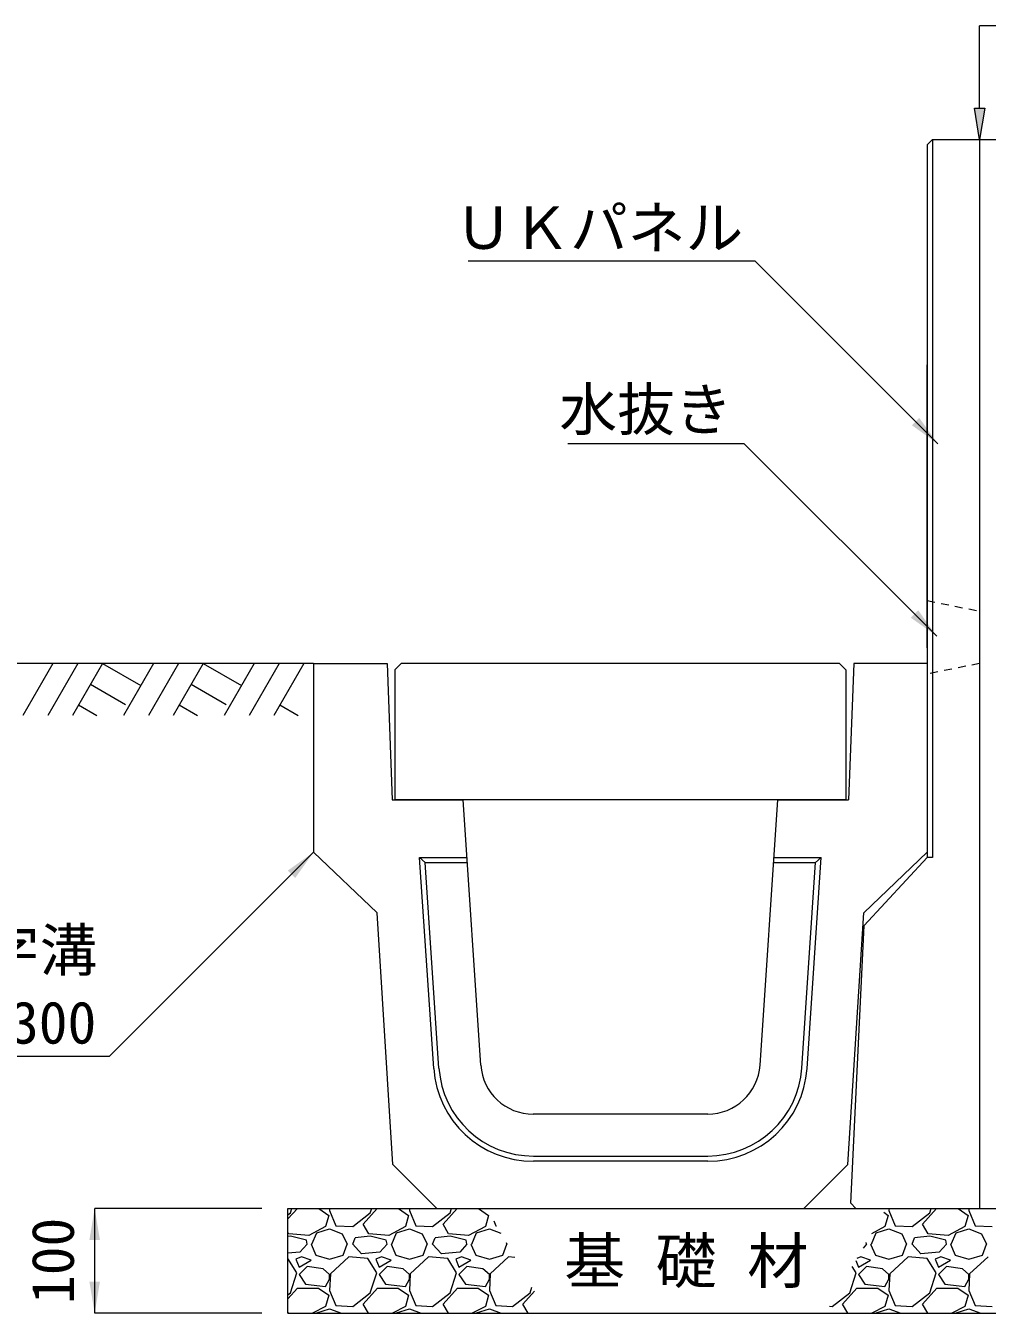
# Model space of a CAD drawing. Units: millimetres at full size; details may follow other scales. Extents: x 775 to 11990, y -20722 to -13297.
# Drawn here: x 1664 to 2581, y -15715 to -14486 of the extents above; entities that cross this region are included whole.
import ezdxf
from ezdxf.enums import TextEntityAlignment as Align

# ---------------------------------------------------------------- set-up
doc = ezdxf.new("R2010")
doc.units = ezdxf.units.MM
doc.header["$LTSCALE"] = 10
doc.linetypes.add('USER1', pattern=[1.35, 0.75, -0.6])
for name, color, linetype, lineweight in [('0_2', 7, 'Continuous', 13), ('ハッチング', 7, 'Continuous', 9), ('ハッチング_基礎', 150, 'Continuous', 9), ('寸法線', 7, 'Continuous', 9), ('本体', 2, 'Continuous', 20), ('補助線', 4, 'Continuous', 5)]:
    doc.layers.add(name, color=color, linetype=linetype, lineweight=lineweight)
doc.layers.add('文字', color=7, linetype='Continuous')
doc.styles.add('ＭＳ ゴシック', font='')
doc.styles.get('ＭＳ ゴシック').set_extended_font_data('MS Gothic')

# ---------------------------------------------------------------- blocks, each defined once
blk = doc.blocks.new('filled_arrow')
at = {"color": 0, "linetype": 'Continuous', "lineweight": -2}
blk.add_solid([(7.5, 1.25), (0, 0), (7.5, -1.25)], dxfattribs=at)

msp = doc.modelspace()

# ---------------------------------------------------------------- hatches: boundary and pattern name
at = {"layer": '寸法線'}
msp.add_hatch(color=256, dxfattribs=at).paths.add_polyline_path([(2578.95, -14564.89), (2573.95, -14594.89), (2568.95, -14564.89)])

# ---------------------------------------------------------------- linework, layer by layer
at = {"layer": '0_2', "lineweight": 20}
for p, q in [((2573.95, -14594.89), (3416.31, -14594.89)), ((1938.95, -15094.89), (1398.89, -15094.89)), ((1914.45, -15614.89), (2673.95, -15614.89)), ((1914.45, -15714.89), (1914.45, -15614.89)), ((1914.45, -15714.89), (2673.95, -15714.89))]:
    msp.add_line(p, q, dxfattribs=at)
at = {"layer": 'ハッチング'}
for p, q in [((1690.39, -15094.89), (1661.74, -15144.51)), ((1714.01, -15094.89), (1685.37, -15144.51)), ((1737.64, -15094.89), (1708.99, -15144.51)), ((1737.64, -15094.89), (1774.21, -15116)), ((1786.39, -15094.89), (1757.74, -15144.51)), ((1810.02, -15094.89), (1781.36, -15144.51)), ((1833.64, -15094.89), (1804.99, -15144.51)), ((1833.64, -15094.89), (1870.2, -15116)), ((1882.39, -15094.89), (1853.74, -15144.51)), ((1906.01, -15094.89), (1877.36, -15144.51)), ((1929.64, -15094.89), (1900.99, -15144.51)), ((1726.22, -15114.67), (1759.63, -15133.96)), ((1822.21, -15114.67), (1855.63, -15133.96)), ((1714.79, -15134.46), (1732.21, -15144.51)), ((1810.79, -15134.46), (1828.21, -15144.51)), ((1906.79, -15134.46), (1924.2, -15144.51))]:
    msp.add_line(p, q, dxfattribs=at)
at = {"layer": 'ハッチング_基礎'}
for p, q in [((1914.45, -15624.83), (1923.4, -15614.89)), ((1914.45, -15621), (1916.76, -15619.22)), ((1916.76, -15619.22), (1918.14, -15614.89)), ((1943.78, -15614.89), (1953.33, -15621.51)), ((1953.33, -15621.51), (1950.28, -15632.18)), ((1954.19, -15614.89), (1954.09, -15616.94)), ((1954.09, -15616.94), (1960.19, -15631.41)), ((1976.19, -15632.18), (1992.96, -15619.22)), ((1986.1, -15629.89), (1999.6, -15614.89)), ((1992.96, -15619.22), (1994.34, -15614.89)), ((2019.98, -15614.89), (2029.53, -15621.51)), ((2029.53, -15621.51), (2026.48, -15632.18)), ((2030.39, -15614.89), (2030.29, -15616.94)), ((2030.29, -15616.94), (2036.39, -15631.41)), ((2052.39, -15632.18), (2069.16, -15619.22)), ((2062.3, -15629.89), (2075.8, -15614.89)), ((2069.16, -15619.22), (2070.54, -15614.89)), ((2096.18, -15614.89), (2105.73, -15621.51)), ((2105.73, -15621.51), (2102.68, -15632.18)), ((2110.62, -15626.73), (2112.59, -15631.41)), ((2482.5, -15618.58), (2486.73, -15621.51)), ((2486.73, -15621.51), (2483.68, -15632.18)), ((2487.59, -15614.89), (2487.49, -15616.94)), ((2487.49, -15616.94), (2493.59, -15631.41)), ((2509.59, -15632.18), (2526.36, -15619.22)), ((2519.5, -15629.89), (2533, -15614.89)), ((2526.36, -15619.22), (2527.74, -15614.89)), ((2553.38, -15614.89), (2562.93, -15621.51)), ((2562.93, -15621.51), (2559.88, -15632.18)), ((2563.79, -15614.89), (2563.69, -15616.94)), ((2563.69, -15616.94), (2569.79, -15631.41)), ((1915.23, -15639.03), (1914.45, -15637.7)), ((1934.28, -15640.56), (1915.23, -15639.03)), ((1950.28, -15632.18), (1934.28, -15640.56)), ((1937.33, -15648.94), (1941.9, -15638.27)), ((1941.9, -15638.27), (1954.09, -15634.46)), ((1954.09, -15634.46), (1966.29, -15639.03)), ((1960.19, -15631.41), (1976.19, -15632.18)), ((1966.29, -15639.03), (1970.86, -15648.94)), ((1991.43, -15639.03), (1986.1, -15629.89)), ((2010.48, -15640.56), (1991.43, -15639.03)), ((2026.48, -15632.18), (2010.48, -15640.56)), ((2013.53, -15648.94), (2018.1, -15638.27)), ((2018.1, -15638.27), (2030.29, -15634.46)), ((2030.29, -15634.46), (2042.49, -15639.03)), ((2036.39, -15631.41), (2052.39, -15632.18)), ((2042.49, -15639.03), (2047.06, -15648.94)), ((2067.63, -15639.03), (2062.3, -15629.89)), ((2086.68, -15640.56), (2067.63, -15639.03)), ((2102.68, -15632.18), (2086.68, -15640.56)), ((2089.73, -15648.94), (2094.3, -15638.27)), ((2094.3, -15638.27), (2106.49, -15634.46)), ((2106.49, -15634.46), (2117.46, -15638.57)), ((2112.59, -15631.41), (2113.34, -15631.45)), ((2483.68, -15632.18), (2470.73, -15638.96)), ((2470.73, -15648.94), (2475.3, -15638.27)), ((2475.3, -15638.27), (2487.49, -15634.46)), ((2487.49, -15634.46), (2499.69, -15639.03)), ((2493.59, -15631.41), (2509.59, -15632.18)), ((2499.69, -15639.03), (2504.26, -15648.94)), ((2524.83, -15639.03), (2519.5, -15629.89)), ((2543.88, -15640.56), (2524.83, -15639.03)), ((2559.88, -15632.18), (2543.88, -15640.56)), ((2546.93, -15648.94), (2551.5, -15638.27)), ((2551.5, -15638.27), (2563.69, -15634.46)), ((2563.69, -15634.46), (2575.89, -15639.03)), ((2569.79, -15631.41), (2585.79, -15632.18)), ((2575.89, -15639.03), (2580.46, -15648.94)), ((1916.76, -15641.32), (1914.45, -15641.56)), ((1932, -15645.13), (1916.76, -15641.32)), ((1932.76, -15648.94), (1925.9, -15656.56)), ((1932.76, -15648.94), (1932, -15645.13)), ((1936.57, -15648.94), (1941.14, -15659.61)), ((1967.05, -15659.61), (1970.86, -15648.94)), ((1976.19, -15648.94), (1978.48, -15642.84)), ((1984.57, -15658.08), (1976.19, -15648.94)), ((1992.96, -15641.32), (1978.48, -15642.84)), ((2008.2, -15645.13), (1992.96, -15641.32)), ((2008.96, -15648.94), (2002.1, -15656.56)), ((2008.96, -15648.94), (2008.2, -15645.13)), ((2012.77, -15648.94), (2017.34, -15659.61)), ((2043.25, -15659.61), (2047.06, -15648.94)), ((2052.39, -15648.94), (2054.68, -15642.84)), ((2060.77, -15658.08), (2052.39, -15648.94)), ((2069.16, -15641.32), (2054.68, -15642.84)), ((2084.4, -15645.13), (2069.16, -15641.32)), ((2085.16, -15648.94), (2078.3, -15656.56)), ((2085.16, -15648.94), (2084.4, -15645.13)), ((2088.97, -15648.94), (2093.54, -15659.61)), ((2119.45, -15659.61), (2123.26, -15648.94)), ((2122.53, -15647.36), (2123.26, -15648.94)), ((2466.16, -15648.94), (2462.84, -15652.63)), ((2466.16, -15648.94), (2465.85, -15647.41)), ((2469.97, -15648.94), (2474.54, -15659.61)), ((2500.45, -15659.61), (2504.26, -15648.94)), ((2509.59, -15648.94), (2511.88, -15642.84)), ((2517.97, -15658.08), (2509.59, -15648.94)), ((2526.36, -15641.32), (2511.88, -15642.84)), ((2541.6, -15645.13), (2526.36, -15641.32)), ((2542.36, -15648.94), (2535.5, -15656.56)), ((2542.36, -15648.94), (2541.6, -15645.13)), ((2546.17, -15648.94), (2550.74, -15659.61)), ((2576.65, -15659.61), (2580.46, -15648.94)), ((1925.9, -15656.56), (1914.45, -15657.56)), ((1914.47, -15662.66), (1914.45, -15662.65)), ((1922.85, -15676.37), (1914.47, -15662.66)), ((1927.42, -15661.13), (1922.09, -15663.42)), ((1922.09, -15663.42), (1925.14, -15671.04)), ((1936.57, -15664.18), (1927.42, -15661.13)), ((1941.14, -15659.61), (1954.09, -15663.42)), ((1954.09, -15663.42), (1967.05, -15659.61)), ((1972.38, -15661.13), (1954.86, -15677.13)), ((1990.67, -15662.66), (1972.38, -15661.13)), ((2002.1, -15656.56), (1984.57, -15658.08)), ((1999.05, -15676.37), (1990.67, -15662.66)), ((2003.62, -15661.13), (1998.29, -15663.42)), ((1998.29, -15663.42), (2001.34, -15671.04)), ((2012.77, -15664.18), (2003.62, -15661.13)), ((2017.34, -15659.61), (2030.29, -15663.42)), ((2030.29, -15663.42), (2043.25, -15659.61)), ((2048.58, -15661.13), (2031.06, -15677.13)), ((2066.87, -15662.66), (2048.58, -15661.13)), ((2078.3, -15656.56), (2060.77, -15658.08)), ((2075.25, -15676.37), (2066.87, -15662.66)), ((2079.82, -15661.13), (2074.49, -15663.42)), ((2074.49, -15663.42), (2077.54, -15671.04)), ((2088.97, -15664.18), (2079.82, -15661.13)), ((2093.54, -15659.61), (2106.49, -15663.42)), ((2106.49, -15663.42), (2119.45, -15659.61)), ((2124.78, -15661.13), (2107.26, -15677.13)), ((2130.77, -15661.63), (2124.78, -15661.13)), ((2460.82, -15661.13), (2456.98, -15662.78)), ((2469.97, -15664.18), (2460.82, -15661.13)), ((2474.54, -15659.61), (2487.49, -15663.42)), ((2487.49, -15663.42), (2500.45, -15659.61)), ((2505.78, -15661.13), (2488.26, -15677.13)), ((2524.07, -15662.66), (2505.78, -15661.13)), ((2535.5, -15656.56), (2517.97, -15658.08)), ((2532.45, -15676.37), (2524.07, -15662.66)), ((2537.02, -15661.13), (2531.69, -15663.42)), ((2531.69, -15663.42), (2534.74, -15671.04)), ((2546.17, -15664.18), (2537.02, -15661.13)), ((2550.74, -15659.61), (2563.69, -15663.42)), ((2563.69, -15663.42), (2576.65, -15659.61)), ((2581.98, -15661.13), (2564.46, -15677.13)), ((1925.14, -15671.04), (1936.57, -15664.18)), ((1932.76, -15670.28), (1925.14, -15677.9)), ((1948, -15672.56), (1932.76, -15670.28)), ((1954.09, -15677.9), (1948, -15672.56)), ((2001.34, -15671.04), (2012.77, -15664.18)), ((2008.96, -15670.28), (2001.34, -15677.9)), ((2024.2, -15672.56), (2008.96, -15670.28)), ((2030.29, -15677.9), (2024.2, -15672.56)), ((2077.54, -15671.04), (2088.97, -15664.18)), ((2085.16, -15670.28), (2077.54, -15677.9)), ((2100.4, -15672.56), (2085.16, -15670.28)), ((2106.49, -15677.9), (2100.4, -15672.56)), ((2456.25, -15676.37), (2452.59, -15670.38)), ((2455.95, -15664.56), (2458.54, -15671.04)), ((2458.54, -15671.04), (2469.97, -15664.18)), ((2466.16, -15670.28), (2458.54, -15677.9)), ((2481.4, -15672.56), (2466.16, -15670.28)), ((2487.49, -15677.9), (2481.4, -15672.56)), ((2534.74, -15671.04), (2546.17, -15664.18)), ((2542.36, -15670.28), (2534.74, -15677.9)), ((2557.6, -15672.56), (2542.36, -15670.28)), ((2563.69, -15677.9), (2557.6, -15672.56)), ((1916.76, -15695.42), (1922.85, -15676.37)), ((1925.14, -15677.9), (1931.23, -15687.04)), ((1931.23, -15687.04), (1950.28, -15689.33)), ((1950.28, -15689.33), (1954.09, -15682.47)), ((1954.86, -15677.13), (1954.09, -15693.14)), ((1954.09, -15682.47), (1954.09, -15677.9)), ((1992.96, -15695.42), (1999.05, -15676.37)), ((2001.34, -15677.9), (2007.43, -15687.04)), ((2007.43, -15687.04), (2026.48, -15689.33)), ((2026.48, -15689.33), (2030.29, -15682.47)), ((2031.06, -15677.13), (2030.29, -15693.14)), ((2030.29, -15682.47), (2030.29, -15677.9)), ((2069.16, -15695.42), (2075.25, -15676.37)), ((2077.54, -15677.9), (2083.63, -15687.04)), ((2083.63, -15687.04), (2102.68, -15689.33)), ((2102.68, -15689.33), (2106.49, -15682.47)), ((2107.26, -15677.13), (2106.49, -15693.14)), ((2106.49, -15682.47), (2106.49, -15677.9)), ((2450.16, -15695.42), (2456.25, -15676.37)), ((2458.54, -15677.9), (2464.63, -15687.04)), ((2464.63, -15687.04), (2483.68, -15689.33)), ((2483.68, -15689.33), (2487.49, -15682.47)), ((2488.26, -15677.13), (2487.49, -15693.14)), ((2487.49, -15682.47), (2487.49, -15677.9)), ((2526.36, -15695.42), (2532.45, -15676.37)), ((2534.74, -15677.9), (2540.83, -15687.04)), ((2540.83, -15687.04), (2559.88, -15689.33)), ((2559.88, -15689.33), (2563.69, -15682.47)), ((2564.46, -15677.13), (2563.69, -15693.14)), ((2563.69, -15682.47), (2563.69, -15677.9)), ((1914.45, -15701.03), (1923.61, -15690.85)), ((1914.45, -15697.2), (1916.76, -15695.42)), ((1923.61, -15690.85), (1943.43, -15690.85)), ((1943.43, -15690.85), (1953.33, -15697.71)), ((1953.33, -15697.71), (1950.28, -15708.38)), ((1954.09, -15693.14), (1960.19, -15707.61)), ((1976.19, -15708.38), (1992.96, -15695.42)), ((1986.1, -15706.09), (1999.81, -15690.85)), ((1999.81, -15690.85), (2019.63, -15690.85)), ((2019.63, -15690.85), (2029.53, -15697.71)), ((2029.53, -15697.71), (2026.48, -15708.38)), ((2030.29, -15693.14), (2036.39, -15707.61)), ((2052.39, -15708.38), (2069.16, -15695.42)), ((2062.3, -15706.09), (2076.01, -15690.85)), ((2076.01, -15690.85), (2095.83, -15690.85)), ((2095.83, -15690.85), (2105.73, -15697.71)), ((2105.73, -15697.71), (2102.68, -15708.38)), ((2106.49, -15693.14), (2112.59, -15707.61)), ((2128.59, -15708.38), (2145.36, -15695.42)), ((2138.5, -15706.09), (2149.43, -15693.95)), ((2145.36, -15695.42), (2147.11, -15689.94)), ((2433.39, -15708.38), (2450.16, -15695.42)), ((2443.3, -15706.09), (2457.01, -15690.85)), ((2457.01, -15690.85), (2476.83, -15690.85)), ((2476.83, -15690.85), (2486.73, -15697.71)), ((2486.73, -15697.71), (2483.68, -15708.38)), ((2487.49, -15693.14), (2493.59, -15707.61)), ((2509.59, -15708.38), (2526.36, -15695.42)), ((2519.5, -15706.09), (2533.21, -15690.85)), ((2533.21, -15690.85), (2553.03, -15690.85)), ((2553.03, -15690.85), (2562.93, -15697.71)), ((2562.93, -15697.71), (2559.88, -15708.38)), ((2563.69, -15693.14), (2569.79, -15707.61)), ((1950.28, -15708.38), (1937.85, -15714.89)), ((1941.9, -15714.47), (1954.09, -15710.66)), ((1954.09, -15710.66), (1965.37, -15714.89)), ((1960.19, -15707.61), (1976.19, -15708.38)), ((1991.23, -15714.89), (1986.1, -15706.09)), ((2026.48, -15708.38), (2014.05, -15714.89)), ((2018.1, -15714.47), (2030.29, -15710.66)), ((2030.29, -15710.66), (2041.57, -15714.89)), ((2036.39, -15707.61), (2052.39, -15708.38)), ((2067.43, -15714.89), (2062.3, -15706.09)), ((2102.68, -15708.38), (2090.25, -15714.89)), ((2094.3, -15714.47), (2106.49, -15710.66)), ((2106.49, -15710.66), (2117.77, -15714.89)), ((2112.59, -15707.61), (2128.59, -15708.38)), ((2143.63, -15714.89), (2138.5, -15706.09)), ((2430.73, -15708.25), (2433.39, -15708.38)), ((2448.43, -15714.89), (2443.3, -15706.09)), ((2483.68, -15708.38), (2471.25, -15714.89)), ((2475.3, -15714.47), (2487.49, -15710.66)), ((2487.49, -15710.66), (2498.77, -15714.89)), ((2493.59, -15707.61), (2509.59, -15708.38)), ((2524.63, -15714.89), (2519.5, -15706.09)), ((2559.88, -15708.38), (2547.45, -15714.89)), ((2551.5, -15714.47), (2563.69, -15710.66)), ((2563.69, -15710.66), (2574.97, -15714.89)), ((2569.79, -15707.61), (2585.79, -15708.38)), ((1915.03, -15714.89), (1914.45, -15713.9)), ((1941.72, -15714.89), (1941.9, -15714.47)), ((2017.92, -15714.89), (2018.1, -15714.47)), ((2094.12, -15714.89), (2094.3, -15714.47)), ((2475.12, -15714.89), (2475.3, -15714.47)), ((2551.32, -15714.89), (2551.5, -15714.47))]:
    msp.add_line(p, q, dxfattribs=at)
at = {"layer": '寸法線'}
for p, q in [((3185.89, -14486.34), (2573.95, -14486.34)), ((2573.95, -14564.89), (2573.95, -14486.34)), ((1730.15, -15714.89), (1730.15, -15614.89)), ((1889.45, -15614.89), (1730.15, -15614.89)), ((1889.45, -15714.89), (1730.15, -15714.89))]:
    msp.add_line(p, q, dxfattribs=at)
msp.add_lwpolyline([(2578.95, -14564.89), (2573.95, -14594.89), (2568.95, -14564.89)], close=True, dxfattribs=at)
for points in [[(2534.09, -14885.24), (2359.8, -14710.96), (2350.79, -14710.96), (2086.42, -14710.96)], [(2533.04, -15068.8), (2349.59, -14885.35), (2340.58, -14885.35), (2181.27, -14885.35)], [(1938.95, -15274.89), (1744.03, -15469.81), (1735.02, -15469.81), (1295.69, -15469.81)]]:
    msp.add_lwpolyline(points, dxfattribs=at)
at = {"layer": '本体'}
for p, q in [((2523.95, -14599.89), (2528.95, -14594.89)), ((2528.95, -14594.89), (2573.95, -14594.89)), ((2573.95, -14594.89), (2573.95, -15614.89)), ((2523.95, -14599.89), (2523.95, -15279.89)), ((2523.95, -14909.89), (2523.95, -14809.89)), ((2523.95, -15079.89), (2523.95, -14909.89)), ((1938.95, -15094.89), (1938.95, -15274.89)), ((1938.95, -15094.89), (2008.95, -15094.89)), ((2008.95, -15094.89), (2013.95, -15224.89)), ((2022.45, -15094.89), (2016.45, -15100.89)), ((2440.45, -15094.89), (2022.45, -15094.89)), ((2440.45, -15094.89), (2446.45, -15100.89)), ((2453.95, -15094.89), (2448.95, -15224.89)), ((2523.95, -15094.89), (2453.95, -15094.89)), ((2523.95, -15094.89), (2523.95, -15274.89)), ((2016.45, -15100.89), (2016.45, -15224.89)), ((2446.45, -15100.89), (2446.45, -15224.89)), ((2013.95, -15224.89), (2081.45, -15224.89)), ((2446.45, -15224.89), (2016.45, -15224.89)), ((2098.34, -15478.22), (2081.45, -15224.89)), ((2364.56, -15478.22), (2381.45, -15224.89)), ((2381.45, -15224.89), (2448.95, -15224.89)), ((1938.95, -15274.89), (1999.45, -15332.89)), ((2523.96, -15274.89), (2463.45, -15332.89)), ((2463.95, -15344.89), (2523.95, -15279.89)), ((2014.45, -15572.89), (1999.45, -15332.89)), ((2448.45, -15572.89), (2463.45, -15332.89)), ((2451.2, -15609.77), (2463.95, -15344.89)), ((2314.68, -15524.89), (2148.23, -15524.89)), ((2056.45, -15614.89), (2014.45, -15572.89)), ((2406.45, -15614.89), (2448.45, -15572.89)), ((2451.2, -15609.77), (2456.08, -15614.89)), ((2056.45, -15614.89), (2406.45, -15614.89)), ((2456.08, -15614.89), (2573.95, -15614.89))]:
    msp.add_line(p, q, dxfattribs=at)
at = {"layer": '本体', "lineweight": 5}
for p, q in [((2528.95, -14594.89), (2528.95, -15279.89)), ((2528.95, -15279.89), (2523.95, -15279.89))]:
    msp.add_line(p, q, dxfattribs=at)
at = {"layer": '本体', "linetype": 'USER1', "lineweight": 9}
for p, q in [((2523.95, -15034.89), (2573.95, -15044.89)), ((2573.95, -15094.89), (2523.95, -15104.89))]:
    msp.add_line(p, q, dxfattribs=at)
at = {"layer": '本体'}
for centre, start, end in [((2148.23, -15474.89), 183.81396, 270), ((2314.68, -15474.89), 270, 356.18604)]:
    msp.add_arc(centre, 50, start, end, dxfattribs=at)
at = {"layer": '補助線'}
for p, q in [((2040.02, -15279.89), (2085.12, -15279.89)), ((2053.44, -15481.21), (2040.02, -15279.89)), ((2040.02, -15279.89), (2045.37, -15284.89)), ((2377.79, -15279.89), (2422.89, -15279.89)), ((2409.47, -15481.21), (2422.89, -15279.89)), ((2417.54, -15284.89), (2422.89, -15279.89)), ((2045.37, -15284.89), (2085.45, -15284.89)), ((2058.43, -15480.88), (2045.37, -15284.89)), ((2377.45, -15284.89), (2417.54, -15284.89)), ((2404.48, -15480.88), (2417.54, -15284.89)), ((2148.67, -15564.89), (2314.68, -15564.89)), ((2314.68, -15569.89), (2148.62, -15569.89))]:
    msp.add_line(p, q, dxfattribs=at)
for centre, radius, start, end in [((2148.23, -15474.89), 95, 183.81418, 270.23532), ((2148.23, -15474.89), 90, 183.81395, 270.27917), ((2314.68, -15474.89), 90, 270, 356.18605), ((2314.68, -15474.89), 95, 270, 356.18582)]:
    msp.add_arc(centre, radius, start, end, dxfattribs=at)

# ---------------------------------------------------------------- block references
at = {"layer": '寸法線', "xscale": 4, "yscale": 4}
for p, rotation in [((2534.09, -14885.24), 135), ((2533.04, -15068.8), 135), ((1938.95, -15274.89), 225), ((1730.15, -15614.89), 270), ((1730.15, -15714.89), 90)]:
    msp.add_blockref('filled_arrow', p, dxfattribs=dict(at, rotation=rotation))

# ---------------------------------------------------------------- texts
at = {"layer": '寸法線', "style": 'ＭＳ ゴシック'}
for s, p in [('ＵＫパネル', (2348.54, -14658.88)), ('水抜き', (2338.33, -14832.2))]:
    msp.add_text(s, height=40.35, dxfattribs=at).set_placement(p, align=Align.TOP_RIGHT)
for s, p in [('長尺Ｕ字溝', (1457.58, -15400.64)), ('KUS･KUR 300×300', (1292.47, -15469.71))]:
    msp.add_text(s, height=40.35, dxfattribs=at).set_placement(p, align=Align.BOTTOM_LEFT)
msp.add_text('100', height=40.35, rotation=90, dxfattribs=at).set_placement((1690.15, -15664.89), align=Align.MIDDLE_CENTER)
at = {"layer": '文字', "style": 'ＭＳ ゴシック'}
msp.add_text('基 礎 材', height=42.72, dxfattribs=at).set_placement((2294.2, -15664.89), align=Align.MIDDLE_CENTER)

doc.saveas('drawing.dxf')
